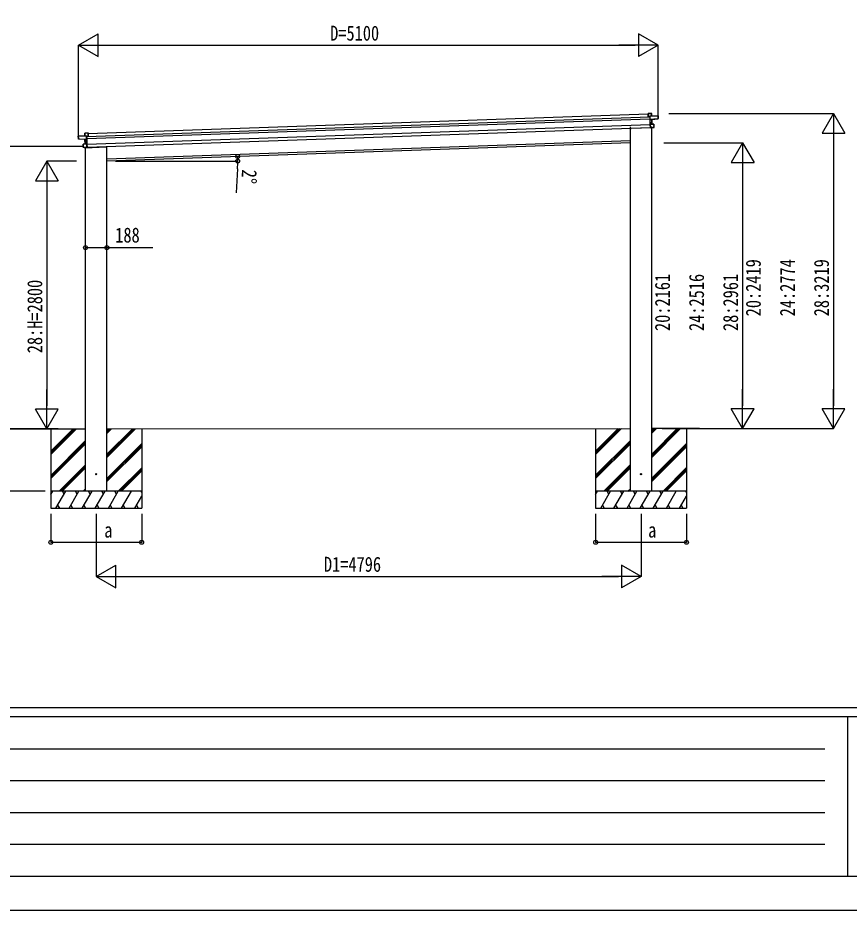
# Model space of a CAD drawing. Units: millimetres, scale not verified. Extents: x -16820 to 16820, y -11880 to 11880.
# Drawn here: x -12522 to -5205, y -11880 to -4028 of the extents above; entities that cross this region are included whole.
import ezdxf
from ezdxf.enums import TextEntityAlignment as Align

# ---------------------------------------------------------------- set-up
doc = ezdxf.new("R2010")
doc.units = ezdxf.units.MM
doc.header["$LTSCALE"] = 40
for name, color, linetype in [('0-4_YKK_13', 4, 'Continuous'), ('0-5_YKK_A1', 4, 'Continuous'), ('0-6_YKK_D', 6, 'Continuous'), ('0-7_YKK_ZWAK', 7, 'Continuous')]:
    doc.layers.add(name, color=color, linetype=linetype)
doc.styles.add('ＭＳ ゴシック', font='')
doc.styles.get('ＭＳ ゴシック').set_extended_font_data('MS Gothic')

msp = doc.modelspace()

# ---------------------------------------------------------------- linework, layer by layer
at = {"layer": '0-4_YKK_13'}
for p, q in [((-6974.55, -4870.4), (-6973.75, -4869.55)), ((-6974.55, -4870.4), (-6973.66, -4895.89)), ((-6973.66, -4895.89), (-6972.72, -4895.85)), ((-6972.72, -4895.85), (-6973.62, -4869.87)), ((-6945.1, -4868.37), (-6973.58, -4869.37)), ((-6959.17, -4895.38), (-6972.72, -4895.85)), ((-6958.79, -4892.66), (-6959.25, -4893.14)), ((-6959.25, -4893.14), (-6959.22, -4893.88)), ((-6959.22, -4893.88), (-6958.42, -4893.03)), ((-6959.22, -4893.88), (-6958.26, -4921.26)), ((-6957.29, -4922.13), (-6958.3, -4893.35)), ((-6957.29, -4922.13), (-6958.26, -4921.26)), ((-6958.26, -4921.26), (-6958.17, -4923.86)), ((-6957.2, -4924.73), (-6958.17, -4923.86)), ((-6958.17, -4923.86), (-6956.78, -4963.79)), ((-6886.3, -4890.33), (-6958.05, -4892.84)), ((-6957.2, -4924.71), (-6957.29, -4922.13)), ((-6942.65, -4923.34), (-6957.2, -4924.71)), ((-6957.2, -4924.73), (-6956.73, -4925.16)), ((-6955.89, -4962.32), (-6957.2, -4924.73)), ((-6956.73, -4925.16), (-6942.63, -4923.84)), ((-6945.05, -4868.87), (-6944.58, -4868.86)), ((-6943.78, -4891.84), (-6944.58, -4868.86)), ((-6944.25, -4891.86), (-6943.78, -4891.84)), ((-6942.63, -4923.84), (-6941.28, -4962.7)), ((-6940.81, -4962.74), (-6942.17, -4923.79)), ((-6941.83, -4923.29), (-6885.31, -4917.84)), ((-6885.48, -4912.82), (-6893.01, -4913.08)), ((-6892.9, -4916.1), (-6893.01, -4913.08)), ((-6885.78, -4890.82), (-6886.25, -4890.83)), ((-6885.01, -4912.8), (-6885.78, -4890.82)), ((-6885.48, -4912.82), (-6885.01, -4912.8)), ((-6885.38, -4915.75), (-6885.31, -4917.84)), ((-6884.93, -4915.23), (-6885.01, -4912.8)), ((-6884.86, -4917.33), (-6884.93, -4915.23)), ((-7130.33, -4998.13), (-7129.88, -4999.74)), ((-6939.84, -4996.98), (-7124.89, -5003.4)), ((-6956, -4962.96), (-6956.78, -4963.79)), ((-6956.78, -4963.79), (-6955.69, -4994.87)), ((-6941.28, -4962.7), (-6955.89, -4962.32)), ((-6955.74, -4962.67), (-6955.87, -4962.81)), ((-6923.73, -4963.66), (-6955.87, -4962.81)), ((-6954.74, -4995.28), (-6955.85, -4963.31)), ((-6954.86, -4995.64), (-6955.69, -4994.87)), ((-6930.25, -4992.92), (-6954.74, -4995.28)), ((-6941.2, -4994.48), (-6940.84, -4997.01)), ((-6940.2, -4994.38), (-6939.84, -4996.98)), ((-6922.82, -4989.67), (-6930.35, -4989.93)), ((-6930.25, -4992.92), (-6930.35, -4989.93)), ((-6930.23, -4993.42), (-6922.72, -4992.7)), ((-6923.72, -4964.16), (-6923.25, -4964.14)), ((-6922.36, -4989.65), (-6923.25, -4964.14)), ((-6922.82, -4989.67), (-6922.36, -4989.65)), ((-6922.27, -4992.18), (-6922.36, -4989.65)), ((-11990.25, -5069.06), (-11989.78, -5069.04)), ((-11989.48, -5091.04), (-11990.25, -5069.06)), ((-11989.77, -5068.54), (-11918.02, -5066.03)), ((-11989.02, -5091.03), (-11989.48, -5091.04)), ((-11989.4, -5093.47), (-11989.48, -5091.04)), ((-11989.33, -5095.57), (-11989.4, -5093.47)), ((-11989.02, -5091.03), (-11981.49, -5090.76)), ((-11988.91, -5093.95), (-11988.84, -5096.05)), ((-11932.07, -5097.54), (-11988.84, -5096.05)), ((-11981.38, -5093.78), (-11981.49, -5090.76)), ((-11932.66, -5043.03), (-11933.13, -5043.05)), ((-11932.32, -5066.03), (-11933.13, -5043.05)), ((-11932.64, -5042.53), (-11904.16, -5041.54)), ((-11931.85, -5066.02), (-11932.32, -5066.03)), ((-11930.35, -5136.97), (-11931.71, -5098.02)), ((-11931.25, -5097.54), (-11916.64, -5097.88)), ((-11917.08, -5098.37), (-11931.24, -5098.04)), ((-11931.24, -5098.04), (-11929.88, -5136.89)), ((-11916.73, -5095.3), (-11917.74, -5066.52)), ((-11916.78, -5066.99), (-11917.64, -5066.19)), ((-11917.29, -5065.8), (-11916.81, -5066.25)), ((-11916.64, -5097.9), (-11917.08, -5098.37)), ((-11916.81, -5066.25), (-11916.78, -5066.99)), ((-11916.78, -5066.99), (-11915.82, -5094.37)), ((-11916.73, -5068.49), (-11903.18, -5068.02)), ((-11916.73, -5095.3), (-11915.82, -5094.37)), ((-11916.64, -5097.88), (-11916.73, -5095.3)), ((-11916.64, -5097.9), (-11915.73, -5096.97)), ((-11915.33, -5135.49), (-11916.64, -5097.9)), ((-11915.82, -5094.37), (-11915.73, -5096.97)), ((-11915.73, -5096.97), (-11914.34, -5136.9)), ((-11903.18, -5068.02), (-11904.09, -5042.03)), ((-11903.13, -5042.5), (-11903.98, -5041.7)), ((-11902.24, -5067.98), (-11903.18, -5068.02)), ((-11903.13, -5042.5), (-11902.24, -5067.98)), ((-11947.3, -5139.57), (-11947.76, -5139.59)), ((-11946.87, -5165.1), (-11947.76, -5139.59)), ((-11947.31, -5139.07), (-11915.31, -5135.99)), ((-11946.4, -5165.08), (-11946.87, -5165.1)), ((-11946.79, -5167.63), (-11946.87, -5165.1)), ((-11946.4, -5165.08), (-11938.88, -5164.82)), ((-11938.76, -5168.31), (-11946.3, -5168.11)), ((-11938.77, -5167.81), (-11938.88, -5164.82)), ((-11938.77, -5167.81), (-11914.18, -5168.45)), ((-11929.88, -5136.89), (-11915.33, -5135.49)), ((-11928.37, -5171.18), (-11743.3, -5164.68)), ((-11928.29, -5170.03), (-11928.37, -5171.18)), ((-11927.29, -5170.06), (-11927.37, -5171.15)), ((-11915.46, -5135.86), (-11915.31, -5135.99)), ((-11914.18, -5168.45), (-11915.3, -5136.49)), ((-11915.17, -5136.12), (-11914.34, -5136.9)), ((-11914.34, -5136.9), (-11913.25, -5167.98)), ((-11914.03, -5168.81), (-11913.25, -5167.98)), ((-11738.24, -5159.04), (-11738.58, -5160.68))]:
    msp.add_line(p, q, dxfattribs=at)
for points in [[(-6973.58, -4869.37), (-6973.6, -4869.38), (-6973.63, -4869.41), (-6973.68, -4869.47), (-6973.75, -4869.55)], [(-6973.62, -4869.87), (-6945.05, -4868.87), (-6944.25, -4891.86), (-6958.1, -4892.34)], [(-6958.3, -4893.35), (-6886.25, -4890.83), (-6885.48, -4912.82)], [(-6892.9, -4916.1), (-6957.29, -4922.13), (-6957.29, -4922.13)], [(-6942.23, -4923.8), (-6942.19, -4923.8), (-6942.17, -4923.79), (-6942.17, -4923.79)], [(-6941.83, -4923.29), (-6941.84, -4923.29), (-6941.84, -4923.29)], [(-6892.9, -4916.1), (-6892.89, -4916.47), (-6885.38, -4915.75)], [(-6955.87, -4962.81), (-6955.88, -4962.82), (-6955.9, -4962.85), (-6955.95, -4962.9), (-6956, -4962.96)], [(-6955.85, -4963.31), (-6923.72, -4964.16), (-6922.82, -4989.67)], [(-6954.86, -4995.64), (-6954.8, -4995.7), (-6954.76, -4995.74), (-6954.73, -4995.77), (-6954.72, -4995.78)], [(-6954.72, -4995.78), (-6930.23, -4993.42), (-6930.25, -4992.92)], [(-6941.28, -4962.7), (-6941.18, -4962.71), (-6941.09, -4962.71), (-6941.01, -4962.72), (-6940.94, -4962.73), (-6940.88, -4962.73), (-6940.84, -4962.74), (-6940.81, -4962.74), (-6940.81, -4962.74)], [(-11917.74, -5066.52), (-11989.78, -5069.04), (-11989.02, -5091.03)], [(-11981.38, -5093.78), (-11981.37, -5094.15), (-11988.91, -5093.95)], [(-11981.38, -5093.78), (-11916.73, -5095.3), (-11916.73, -5095.3)], [(-11904.09, -5042.03), (-11932.66, -5043.03), (-11931.85, -5066.02), (-11918.01, -5065.53)], [(-11932.07, -5097.54), (-11932.07, -5097.54), (-11932.06, -5097.54)], [(-11931.64, -5098.02), (-11931.68, -5098.02), (-11931.7, -5098.02), (-11931.71, -5098.02)], [(-11904.16, -5041.54), (-11904.15, -5041.55), (-11904.11, -5041.58), (-11904.06, -5041.63), (-11903.98, -5041.7)], [(-11915.3, -5136.49), (-11947.3, -5139.57), (-11946.4, -5165.08)], [(-11914.16, -5168.95), (-11938.76, -5168.31), (-11938.77, -5167.81)], [(-11929.88, -5136.89), (-11929.97, -5136.91), (-11930.06, -5136.92), (-11930.14, -5136.93), (-11930.21, -5136.95), (-11930.27, -5136.95), (-11930.31, -5136.96), (-11930.34, -5136.97), (-11930.35, -5136.97)], [(-11915.31, -5135.99), (-11915.3, -5136), (-11915.28, -5136.03), (-11915.23, -5136.07), (-11915.17, -5136.12)], [(-11914.03, -5168.81), (-11914.09, -5168.87), (-11914.13, -5168.92), (-11914.15, -5168.94), (-11914.16, -5168.95)]]:
    msp.add_lwpolyline(points, dxfattribs=at)
for centre in [(-11831.99, -8043.56), (-7036.58, -8043.18)]:
    msp.add_circle(centre, 5, dxfattribs=at)
for centre, radius, start, end in [((-6956.6, -4890.5), 3.08, 224.50749, 234.22646), ((-6958.06, -4893.34), 1, 92, 137), ((-6951.91, -4899.06), 8.88, 136.94482, 137.18495), ((-6958.03, -4893.34), 0.5, 92, 137), ((-6956.02, -4892.39), 2.08, 178.55929, 192.42625), ((-6945.08, -4868.87), 0.5, 2, 92), ((-6947.12, -4868.82), 2.07, 358.55048, 12.44867), ((-6942.18, -4891.91), 2.08, 178.55929, 192.42625), ((-6943.28, -4891.82), 0.5, 182, 272), ((-6940.38, -4923.51), 2.28, 175.72193, 188.26437), ((-6941.75, -4923.76), 0.483, 101.4924, 184.59913), ((-6941.67, -4923.77), 0.5, 95.5, 182), ((-6886.28, -4890.83), 0.5, 2, 92), ((-6888.33, -4890.78), 2.08, 358.55929, 12.42625), ((-6885.36, -4917.35), 0.5, 275.5, 2), ((-7125.06, -4998.4), 5, 195.5, 272), ((-6939.22, -4962.88), 2.07, 175.06677, 188.93323), ((-6940.31, -4962.72), 0.5, 182, 268.5), ((-6923.75, -4964.16), 0.5, 2, 88.5), ((-6925.77, -4963.98), 2.07, 355.06602, 8.93398), ((-6922.77, -4992.2), 0.5, 275.5, 2), ((-11989.75, -5069.04), 0.5, 92, 182), ((-11987.72, -5068.84), 2.08, 171.57375, 185.44071), ((-11988.83, -5095.55), 0.5, 182, 268.5), ((-11932.63, -5043.03), 0.5, 92, 182), ((-11932.82, -5066.05), 0.5, 272, 2), ((-11930.6, -5042.83), 2.07, 171.55133, 185.44952), ((-11932.21, -5098.04), 0.5, 2, 88.5), ((-11932.13, -5098.02), 0.483, 359.40087, 82.5076), ((-11933.92, -5066.21), 2.08, 351.57375, 5.44071), ((-11933.51, -5097.87), 2.28, 355.73562, 8.27807), ((-11920.07, -5065.73), 2.08, 351.57375, 5.44071), ((-11918, -5066.53), 0.5, 47, 92), ((-11917.97, -5066.53), 1, 47, 92), ((-11919.63, -5063.8), 3.08, 309.77354, 319.49251), ((-11923.71, -5072.67), 8.88, 46.81505, 47.05517), ((-11947.27, -5139.57), 0.5, 95.5, 182), ((-11945.25, -5139.25), 2.07, 175.06602, 188.93398), ((-11946.29, -5167.61), 0.5, 182, 268.5), ((-11930.85, -5136.98), 0.5, 275.5, 2), ((-11931.92, -5137.21), 2.07, 355.06677, 8.93323), ((-11743.48, -5159.68), 5, 272, 348.5)]:
    msp.add_arc(centre, radius, start, end, dxfattribs=at)
for centre, major_axis, ratio, start_param, end_param in [((-6974.1, -4869.89), (-0.017, 0.5), 0.944124, 4.712389, 5.4258501), ((-6958.77, -4893.37), (-0.017, 0.5), 0.944124, 4.712389, 5.4258501), ((-6956.71, -4925.16), (0.488, -0.456), 0.023136, 3.1647827, 4.6883), ((-6942.71, -4923.39), (0.997, 0.096), 0.043579, 0.511902, 1.5070393), ((-6942.66, -4923.89), (0.498, 0.079), 0.086186, 0.4914727, 1.4990874), ((-6942.71, -4923.39), (0.997, 0.096), 0.043579, 0.5090078, 0.511902), ((-6885.43, -4915.25), (0.017, -0.5), 0.999045, 0.0610283, 1.5707963), ((-6956.33, -4963.3), (-0.196, 0.467), 0.921944, 4.3224851, 5.1060198), ((-6955.41, -4962.33), (-0.196, 0.467), 0.921944, 1.1808924, 1.9644271), ((-6955.21, -4995.32), (0.163, 0.48), 0.921944, 4.3187582, 5.1022929), ((-11988.9, -5093.45), (0.017, -0.5), 0.999045, 4.712389, 6.222157), ((-11931.19, -5097.58), (-1, 0.03), 0.043579, 4.776146, 5.7712833), ((-11931.19, -5097.58), (-1, 0.03), 0.043579, 5.7712833, 5.7741775), ((-11931.2, -5098.08), (-0.502, 0.044), 0.086186, 4.7840979, 5.7917126), ((-11917.27, -5066.51), (-0.017, 0.5), 0.944124, 0.8573352, 1.5707963), ((-11917.1, -5098.37), (-0.455, -0.489), 0.023136, 1.5948853, 3.1184026), ((-11903.61, -5042.02), (-0.017, 0.5), 0.944124, 0.8573352, 1.5707963), ((-11915.8, -5135.54), (0.163, 0.48), 0.921944, 4.3187582, 5.1022929), ((-11914.82, -5136.45), (0.163, 0.48), 0.921944, 1.1771655, 1.9607002), ((-11913.71, -5168.47), (-0.196, 0.467), 0.921944, 1.1808924, 1.9644271)]:
    msp.add_ellipse(centre, major_axis=major_axis, ratio=ratio, start_param=start_param, end_param=end_param, dxfattribs=at)
at = {"layer": '0-5_YKK_A1'}
for p, q in [((-11916.63, -5071.21), (-6959.07, -4898.08)), ((-11915.93, -5091.2), (-6958.38, -4918.08)), ((-11903.01, -5045.72), (-6974.44, -4873.61)), ((-11914.19, -5141.17), (-6956.63, -4968.05)), ((-11913.35, -5165.15), (-6955.79, -4992.03)), ((-7130.33, -8193.18), (-7130.33, -4987.65)), ((-6942.33, -8193.18), (-6942.33, -4984.11)), ((-11926.24, -8193.56), (-11926.24, -5170.09)), ((-11738.24, -5268.61), (-7130.33, -5107.69)), ((-7130.33, -5127.71), (-11738.24, -5288.62)), ((-11738.24, -8193.56), (-11738.24, -5159.04)), ((-13551.01, -7643.62), (-11926.24, -7643.62)), ((-12344.88, -7643.62), (-11926.24, -7643.62)), ((-12232.24, -7643.56), (-12232.24, -8343.56)), ((-12232.24, -7870.19), (-12005.61, -7643.56)), ((-12232.24, -7841.9), (-12033.9, -7643.56)), ((-12232.24, -7856.05), (-12019.81, -7643.62)), ((-11738.24, -7643.62), (-7130.33, -7643.24)), ((-11738.24, -7684.56), (-11697.24, -7643.56)), ((-11738.24, -7670.42), (-11711.39, -7643.56)), ((-11738.24, -7656.27), (-11725.53, -7643.56)), ((-11738.24, -7896.69), (-11485.15, -7643.6)), ((-11738.24, -7882.55), (-11499.29, -7643.6)), ((-11738.24, -7868.4), (-11513.44, -7643.6)), ((-11432.24, -7643.56), (-11432.24, -8343.56)), ((-7436.33, -7643.18), (-7436.33, -8343.18)), ((-7436.33, -7869.81), (-7209.7, -7643.18)), ((-7436.33, -7841.52), (-7237.98, -7643.18)), ((-7436.33, -7855.67), (-7223.9, -7643.24)), ((-6942.33, -7684.18), (-6901.33, -7643.18)), ((-6942.33, -7670.03), (-6915.47, -7643.18)), ((-6942.33, -7655.89), (-6929.62, -7643.18)), ((-6942.33, -7896.31), (-6689.24, -7643.22)), ((-6942.33, -7882.17), (-6703.38, -7643.22)), ((-6942.33, -7868.02), (-6717.52, -7643.22)), ((-6523.69, -7643.24), (-6942.33, -7643.24)), ((-6636.33, -7643.18), (-6636.33, -8343.18)), ((-12232.24, -8054.04), (-11926.24, -7748.04)), ((-12232.24, -8068.18), (-11926.24, -7762.18)), ((-7436.33, -8053.65), (-7130.33, -7747.66)), ((-7436.33, -8067.8), (-7130.33, -7761.8)), ((-12232.24, -8082.32), (-11926.24, -7776.32)), ((-11738.24, -8080.53), (-11432.24, -7774.54)), ((-11738.24, -8094.68), (-11432.24, -7788.68)), ((-11738.24, -8108.82), (-11432.24, -7802.82)), ((-7436.33, -8081.94), (-7130.33, -7775.94)), ((-6942.33, -8080.15), (-6636.33, -7774.16)), ((-6942.33, -8094.3), (-6636.33, -7788.3)), ((-6942.33, -8108.44), (-6636.33, -7802.44)), ((-12159.64, -8193.56), (-11926.24, -7960.17)), ((-12145.49, -8193.56), (-11926.24, -7974.31)), ((-12131.35, -8193.56), (-11926.24, -7988.45)), ((-11639.14, -8193.56), (-11432.24, -7986.67)), ((-11624.99, -8193.56), (-11432.24, -8000.81)), ((-7363.72, -8193.18), (-7130.33, -7959.79)), ((-7349.58, -8193.18), (-7130.33, -7973.93)), ((-7335.44, -8193.18), (-7130.33, -7988.07)), ((-6843.22, -8193.18), (-6636.33, -7986.29)), ((-6829.08, -8193.18), (-6636.33, -8000.43)), ((-11610.85, -8193.56), (-11432.24, -8014.95)), ((-6814.94, -8193.18), (-6636.33, -8014.57)), ((-11432.24, -8193.56), (-12232.24, -8193.56)), ((-12232.24, -8222.5), (-12215.53, -8193.56)), ((-12230.54, -8219.54), (-12232.24, -8216.58)), ((-12186.67, -8343.56), (-12100.06, -8193.56)), ((-12115.06, -8219.54), (-12130.07, -8193.56)), ((-12071.2, -8343.56), (-11984.59, -8193.56)), ((-11999.59, -8219.54), (-12014.6, -8193.56)), ((-11955.73, -8343.56), (-11869.12, -8193.56)), ((-11947.5, -8193.56), (-11926.24, -8172.3)), ((-11884.13, -8219.54), (-11899.13, -8193.56)), ((-11840.26, -8343.56), (-11753.65, -8193.56)), ((-11768.66, -8219.54), (-11783.66, -8193.56)), ((-11724.79, -8343.56), (-11638.18, -8193.56)), ((-11653.18, -8219.54), (-11668.19, -8193.56)), ((-11609.32, -8343.56), (-11522.71, -8193.56)), ((-11493.85, -8343.56), (-11432.24, -8236.86)), ((-11432.24, -8202.22), (-11437.24, -8193.56)), ((-6636.33, -8193.18), (-7436.33, -8193.18)), ((-7436.33, -8222.12), (-7419.62, -8193.18)), ((-7434.62, -8219.16), (-7436.33, -8216.2)), ((-7390.75, -8343.18), (-7304.15, -8193.18)), ((-7319.15, -8219.16), (-7334.15, -8193.18)), ((-7275.28, -8343.18), (-7188.68, -8193.18)), ((-7203.68, -8219.16), (-7218.68, -8193.18)), ((-7159.81, -8343.18), (-7073.21, -8193.18)), ((-7151.59, -8193.18), (-7130.33, -8171.92)), ((-7088.21, -8219.16), (-7103.21, -8193.18)), ((-7044.34, -8343.18), (-6957.74, -8193.18)), ((-6972.74, -8219.16), (-6987.74, -8193.18)), ((-6928.87, -8343.18), (-6842.27, -8193.18)), ((-6857.27, -8219.16), (-6872.27, -8193.18)), ((-6813.4, -8343.18), (-6726.8, -8193.18)), ((-6697.93, -8343.18), (-6636.33, -8236.48)), ((-6636.33, -8201.84), (-6641.33, -8193.18)), ((-12171.67, -8317.58), (-12156.67, -8343.56)), ((-12056.2, -8317.58), (-12041.2, -8343.56)), ((-11940.73, -8317.58), (-11925.73, -8343.56)), ((-11825.26, -8317.58), (-11810.26, -8343.56)), ((-11709.79, -8317.58), (-11694.79, -8343.56)), ((-11594.32, -8317.58), (-11579.32, -8343.56)), ((-11478.85, -8317.58), (-11463.85, -8343.56)), ((-7375.75, -8317.2), (-7360.75, -8343.18)), ((-7260.28, -8317.2), (-7245.28, -8343.18)), ((-7144.81, -8317.2), (-7129.81, -8343.18)), ((-7029.34, -8317.2), (-7014.34, -8343.18)), ((-6913.87, -8317.2), (-6898.87, -8343.18)), ((-6798.4, -8317.2), (-6783.4, -8343.18)), ((-6682.93, -8317.2), (-6667.93, -8343.18)), ((-12232.24, -8343.56), (-11432.24, -8343.56)), ((-7436.33, -8343.18), (-6636.33, -8343.18))]:
    msp.add_line(p, q, dxfattribs=at)
at = {"layer": '0-6_YKK_D'}
for p, q in [((-11987.1, -4269.3), (-11813.89, -4169.3)), ((-11813.89, -4369.3), (-11813.89, -4169.3)), ((-6887.1, -4269.3), (-7060.3, -4169.3)), ((-7060.3, -4169.3), (-7060.3, -4369.3)), ((-11987.1, -5072.47), (-11987.1, -4268.3)), ((-11987.1, -4269.3), (-11813.89, -4369.3)), ((-11987.1, -4269.3), (-11640.69, -4269.3)), ((-11787.1, -4269.3), (-7087.1, -4269.3)), ((-6887.1, -4269.3), (-7233.51, -4269.3)), ((-6887.1, -4269.3), (-7060.3, -4369.3)), ((-6887.1, -4913.8), (-6887.1, -4268.3)), ((-6791.21, -4869.3), (-5341.33, -4869.3)), ((-5342.33, -4869.3), (-5442.33, -5042.51)), ((-5342.33, -4869.3), (-5242.33, -5042.51)), ((-5342.33, -4869.3), (-5342.33, -5215.71)), ((-5442.33, -5042.51), (-5242.33, -5042.51)), ((-5342.33, -5069.3), (-5342.33, -7443.24)), ((-11939.88, -5161.54), (-13067.68, -5161.54)), ((-6837.37, -5127.71), (-6141.33, -5127.71)), ((-6142.33, -5127.71), (-6242.33, -5300.91)), ((-6142.33, -5127.71), (-6042.33, -5300.91)), ((-6142.33, -5127.71), (-6142.33, -5474.12)), ((-12266.68, -5288.62), (-12366.68, -5461.82)), ((-12004.46, -5288.62), (-12267.68, -5288.62)), ((-12266.68, -5288.62), (-12166.68, -5461.82)), ((-12266.68, -5288.62), (-12266.68, -5635.03)), ((-11663.88, -5288.62), (-10585.7, -5288.62)), ((-6242.33, -5300.91), (-6042.33, -5300.91)), ((-6142.33, -5327.71), (-6142.33, -7443.24)), ((-10588.71, -5356.59), (-10601.27, -5569.02)), ((-12366.68, -5461.82), (-12166.68, -5461.82)), ((-12266.68, -5488.62), (-12266.68, -7443.62)), ((-12266.68, -7643.62), (-12266.68, -7297.21)), ((-6142.33, -7643.24), (-6142.33, -7296.83)), ((-5342.33, -7643.24), (-5342.33, -7296.83)), ((-12266.68, -7643.62), (-12366.68, -7470.41)), ((-12166.68, -7470.41), (-12366.68, -7470.41)), ((-12266.68, -7643.62), (-12166.68, -7470.41)), ((-6142.33, -7643.24), (-6242.33, -7470.03)), ((-6042.33, -7470.03), (-6242.33, -7470.03)), ((-6142.33, -7643.24), (-6042.33, -7470.03)), ((-5342.33, -7643.24), (-5442.33, -7470.03)), ((-5242.33, -7470.03), (-5442.33, -7470.03)), ((-5342.33, -7643.24), (-5242.33, -7470.03)), ((-12282.24, -7643.56), (-13067.68, -7643.56)), ((-12166.24, -7643.62), (-13067.68, -7643.62)), ((-12166.24, -7643.62), (-12267.68, -7643.62)), ((-6852.01, -7643.24), (-6141.33, -7643.24)), ((-6852.01, -7643.24), (-5341.33, -7643.24)), ((-12282.24, -8193.56), (-13067.68, -8193.56)), ((-12232.24, -8393.56), (-12232.24, -8644.18)), ((-11832.24, -8393.18), (-11832.24, -8944.18)), ((-11432.24, -8393.56), (-11432.24, -8644.18)), ((-7436.33, -8393.56), (-7436.33, -8644.18)), ((-7036.33, -8393.18), (-7036.33, -8944.18)), ((-6636.33, -8393.56), (-6636.33, -8644.18)), ((-12232.24, -8643.18), (-11432.24, -8643.18)), ((-7436.33, -8643.18), (-6636.33, -8643.18)), ((-11832.24, -8943.18), (-11659.04, -8843.18)), ((-11659.04, -9043.18), (-11659.04, -8843.18)), ((-7036.33, -8943.18), (-7209.53, -8843.18)), ((-7209.53, -8843.18), (-7209.53, -9043.18)), ((-11832.24, -8943.18), (-11659.04, -9043.18)), ((-11832.24, -8943.18), (-11485.83, -8943.18)), ((-11632.24, -8943.18), (-7236.33, -8943.18)), ((-7036.33, -8943.18), (-7382.74, -8943.18)), ((-7036.33, -8943.18), (-7209.53, -9043.18))]:
    msp.add_line(p, q, dxfattribs=at)
msp.add_lwpolyline([(-11926.24, -6050.39), (-11738.24, -6050.39), (-11333.18, -6050.39)], dxfattribs=at)
for centre in [(-10587.41, -5248.43), (-10586.7, -5288.62), (-11926.24, -6050.39), (-11738.24, -6050.39), (-12232.24, -8643.18), (-11432.24, -8643.18), (-7436.33, -8643.18), (-6636.33, -8643.18)]:
    msp.add_circle(centre, 17, dxfattribs=at)
for start, end in [(360, 2), (356.61611, 360)]:
    msp.add_arc((-11738.24, -5288.62), 1151.54, start, end, dxfattribs=at)
at = {"layer": '0-7_YKK_ZWAK'}
for p, q in [((15580.08, -10100), (-15619.92, -10100)), ((-5219.92, -10180), (-15619.92, -10180)), ((-5219.92, -10180), (-5219.92, -11580)), ((-19.92, -10180), (-5219.92, -10180)), ((-15449.92, -10460), (-5419.92, -10460)), ((-15449.92, -10740), (-5419.92, -10740)), ((-15449.92, -11020), (-5419.92, -11020)), ((-15449.92, -11300), (-5419.92, -11300)), ((-15619.92, -11580), (-5219.92, -11580)), ((-5219.92, -11580), (-19.92, -11580))]:
    msp.add_line(p, q, dxfattribs=at)
msp.add_lwpolyline([(-16820, -11880), (16820, -11880), (16820, 11880), (-16820, 11880)], close=True, dxfattribs=at)

# ---------------------------------------------------------------- texts
at = {"layer": '0-6_YKK_D', "style": 'ＭＳ ゴシック', "width": 0.8}
for s, p in [('D=5100', (-9773.1, -4268.3)), ('188', (-11664.91, -6045.05)), ('a', (-11761.77, -8640.96)), ('a', (-6974.37, -8640.96)), ('D1=4796', (-9827.89, -8942.18))]:
    msp.add_text(s, height=132, dxfattribs=at).set_placement(p, align=Align.BOTTOM_LEFT)
for s, rotation, p in [('2°', 266.616, (-10587.96, -5357.43)), ('20:2419', 90, (-5943.33, -6654.67)), ('24:2774', 90, (-5643.33, -6654.67)), ('28:3219', 90, (-5343.33, -6654.67)), ('28:H=2800', 90, (-12267.68, -6979.72)), ('20:2161', 90, (-6743.33, -6783.87)), ('24:2516', 90, (-6443.33, -6783.87)), ('28:2961', 90, (-6143.33, -6783.87))]:
    msp.add_text(s, height=132, rotation=rotation, dxfattribs=at).set_placement(p, align=Align.BOTTOM_LEFT)

doc.saveas('drawing.dxf')
